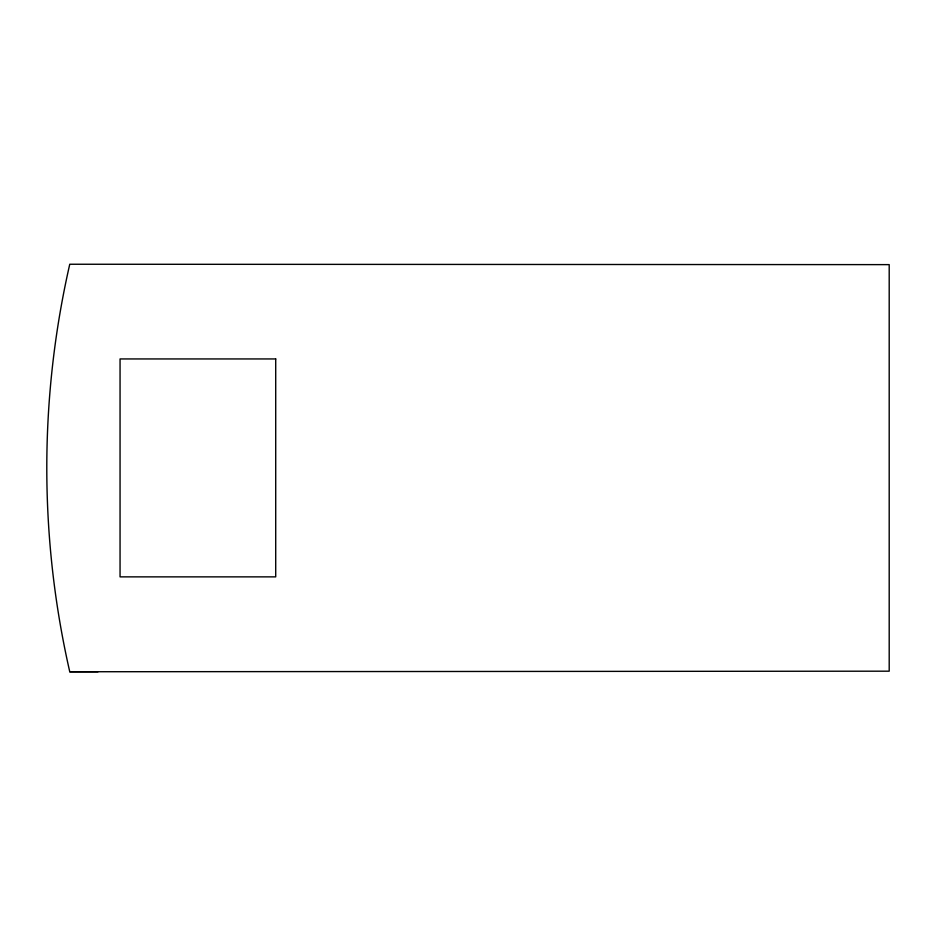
<?xml version="1.0" encoding="UTF-8"?>
<svg xmlns="http://www.w3.org/2000/svg" width="936" height="936" viewBox="0 0 936 936"><rect width="100%" height="100%" fill="white"/><g stroke="black" fill="none" stroke-linecap="round" stroke-linejoin="round"><path stroke-width="1.4" d="M69.755 671.755L889.2 671.182L889.2 264.631L69.755 264.244A915.654 915.654 0 0 0 69.755 671.755L98.011 671.755M275.71 358.944L120.054 358.944L120.054 576.868L275.71 576.868L275.71 358.944"/></g></svg>
